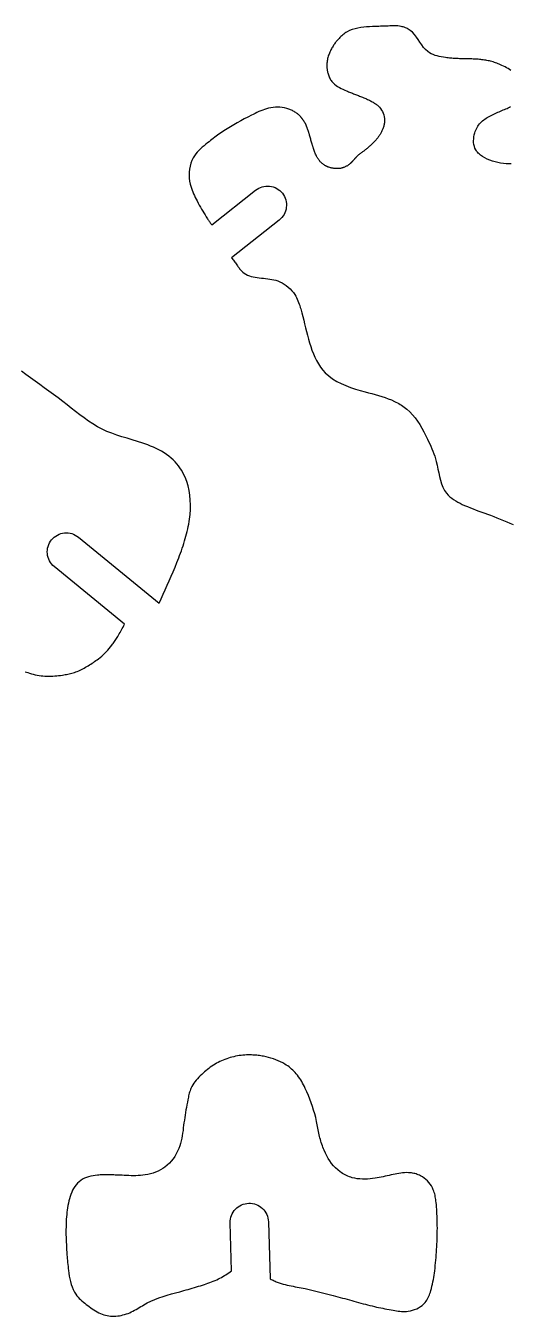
# Model space of a CAD drawing. Extents: x 0 to 235, y 0 to 140.
# Drawn here: x 155.2 to 174.3, y 1.6 to 52.4 of the extents above; entities that cross this region are included whole.
import ezdxf

# ---------------------------------------------------------------- set-up
doc = ezdxf.new("R2010")
doc.units = 0
doc.layers.add('CK_LEVEL_1', color=1, linetype='CONTINUOUS')

msp = doc.modelspace()

# ---------------------------------------------------------------- linework, layer by layer
at = {"layer": 'CK_LEVEL_1'}
for points in [[(174.326, 50.597), (174.273, 50.636), (174.215, 50.673), (174.155, 50.707), (174.093, 50.739), (174.029, 50.769), (173.966, 50.797), (173.917, 50.819), (173.868, 50.84), (173.82, 50.86), (173.772, 50.879), (173.724, 50.898), (173.675, 50.915), (173.627, 50.931), (173.578, 50.946), (173.529, 50.96), (173.481, 50.972), (173.433, 50.983), (173.384, 50.992), (173.335, 51.001), (173.286, 51.009), (173.237, 51.016), (173.187, 51.022), (173.138, 51.028), (173.088, 51.033), (173.039, 51.037), (172.989, 51.04), (172.94, 51.043), (172.891, 51.046), (172.841, 51.048), (172.792, 51.05), (172.743, 51.052), (172.694, 51.053), (172.644, 51.054), (172.595, 51.055), (172.545, 51.056), (172.496, 51.057), (172.446, 51.058), (172.397, 51.059), (172.347, 51.06), (172.298, 51.061), (172.249, 51.063), (172.199, 51.065), (172.15, 51.067), (172.101, 51.07), (172.052, 51.073), (172.003, 51.077), (171.953, 51.081), (171.904, 51.086), (171.854, 51.092), (171.804, 51.098), (171.754, 51.104), (171.671, 51.116), (171.587, 51.131), (171.504, 51.148), (171.423, 51.169), (171.343, 51.193), (171.265, 51.222), (171.191, 51.256), (171.121, 51.295), (171.055, 51.341), (170.968, 51.419), (170.889, 51.508), (170.816, 51.606), (170.747, 51.708), (170.679, 51.811), (170.609, 51.913), (170.535, 52.01), (170.454, 52.099), (170.363, 52.177), (170.328, 52.202), (170.291, 52.224), (170.253, 52.245), (170.214, 52.264), (170.174, 52.281), (170.133, 52.297), (170.092, 52.31), (170.05, 52.321), (170.008, 52.331), (169.945, 52.342), (169.883, 52.349), (169.82, 52.354), (169.757, 52.355), (169.694, 52.355), (169.631, 52.354), (169.567, 52.351), (169.504, 52.347), (169.441, 52.344), (169.379, 52.341), (169.318, 52.339), (169.256, 52.337), (169.194, 52.335), (169.133, 52.333), (169.071, 52.331), (169.009, 52.329), (168.946, 52.327), (168.884, 52.325), (168.768, 52.32), (168.652, 52.313), (168.535, 52.303), (168.42, 52.288), (168.306, 52.268), (168.195, 52.242), (168.087, 52.209), (167.982, 52.167), (167.882, 52.115), (167.839, 52.089), (167.797, 52.061), (167.756, 52.03), (167.716, 51.999), (167.677, 51.965), (167.639, 51.931), (167.602, 51.895), (167.566, 51.858), (167.531, 51.82), (167.507, 51.793), (167.483, 51.765), (167.459, 51.736), (167.437, 51.708), (167.414, 51.679), (167.393, 51.649), (167.372, 51.62), (167.351, 51.59), (167.331, 51.559), (167.308, 51.521), (167.285, 51.483), (167.264, 51.444), (167.244, 51.404), (167.224, 51.364), (167.206, 51.323), (167.188, 51.282), (167.172, 51.24), (167.157, 51.198), (167.143, 51.154), (167.13, 51.109), (167.118, 51.064), (167.108, 51.018), (167.1, 50.972), (167.093, 50.926), (167.088, 50.88), (167.085, 50.834), (167.085, 50.788), (167.085, 50.756), (167.087, 50.724), (167.09, 50.692), (167.093, 50.661), (167.098, 50.629), (167.103, 50.598), (167.11, 50.566), (167.117, 50.535), (167.125, 50.504), (167.136, 50.463), (167.149, 50.423), (167.163, 50.384), (167.179, 50.345), (167.196, 50.307), (167.215, 50.269), (167.235, 50.234), (167.258, 50.199), (167.282, 50.166), (167.331, 50.109), (167.387, 50.057), (167.447, 50.01), (167.511, 49.967), (167.579, 49.927), (167.649, 49.891), (167.72, 49.856), (167.793, 49.824), (167.865, 49.793), (167.904, 49.777), (167.942, 49.761), (167.98, 49.745), (168.018, 49.729), (168.056, 49.714), (168.094, 49.699), (168.132, 49.683), (168.17, 49.668), (168.209, 49.653), (168.249, 49.638), (168.29, 49.622), (168.331, 49.606), (168.372, 49.59), (168.413, 49.574), (168.454, 49.558), (168.495, 49.542), (168.536, 49.526), (168.576, 49.509), (168.614, 49.493), (168.652, 49.476), (168.689, 49.459), (168.726, 49.442), (168.763, 49.424), (168.799, 49.406), (168.835, 49.386), (168.871, 49.367), (168.907, 49.346), (168.937, 49.328), (168.967, 49.309), (168.996, 49.29), (169.025, 49.269), (169.053, 49.248), (169.081, 49.226), (169.107, 49.202), (169.132, 49.178), (169.157, 49.152), (169.2, 49.098), (169.239, 49.04), (169.273, 48.978), (169.301, 48.913), (169.324, 48.846), (169.341, 48.777), (169.352, 48.708), (169.357, 48.638), (169.355, 48.568), (169.352, 48.534), (169.347, 48.501), (169.34, 48.467), (169.333, 48.434), (169.324, 48.401), (169.314, 48.369), (169.303, 48.337), (169.291, 48.305), (169.279, 48.273), (169.266, 48.244), (169.253, 48.215), (169.239, 48.186), (169.224, 48.157), (169.209, 48.129), (169.194, 48.101), (169.177, 48.073), (169.16, 48.046), (169.143, 48.02), (169.124, 47.993), (169.105, 47.967), (169.086, 47.941), (169.065, 47.916), (169.045, 47.891), (169.024, 47.866), (169.002, 47.842), (168.98, 47.818), (168.958, 47.795), (168.935, 47.771), (168.911, 47.748), (168.888, 47.725), (168.864, 47.703), (168.84, 47.68), (168.815, 47.658), (168.791, 47.636), (168.766, 47.614), (168.742, 47.593), (168.717, 47.571), (168.692, 47.55), (168.667, 47.529), (168.641, 47.508), (168.616, 47.487), (168.59, 47.467), (168.565, 47.446), (168.539, 47.426), (168.512, 47.406), (168.487, 47.388), (168.461, 47.369), (168.436, 47.35), (168.41, 47.331), (168.385, 47.312), (168.36, 47.292), (168.335, 47.272), (168.311, 47.251), (168.288, 47.23), (168.279, 47.221), (168.27, 47.213), (168.262, 47.204), (168.253, 47.195), (168.245, 47.186), (168.236, 47.177), (168.228, 47.168), (168.219, 47.159), (168.211, 47.15), (168.202, 47.14), (168.193, 47.13), (168.184, 47.12), (168.175, 47.11), (168.167, 47.1), (168.158, 47.09), (168.149, 47.081), (168.14, 47.071), (168.131, 47.061), (168.122, 47.051), (168.113, 47.041), (168.104, 47.031), (168.094, 47.021), (168.085, 47.011), (168.076, 47.001), (168.066, 46.991), (168.057, 46.982), (168.047, 46.972), (168.038, 46.962), (168.028, 46.953), (168.019, 46.944), (168.009, 46.934), (167.999, 46.925), (167.989, 46.916), (167.979, 46.907), (167.969, 46.899), (167.958, 46.891), (167.938, 46.876), (167.916, 46.862), (167.895, 46.848), (167.872, 46.836), (167.85, 46.824), (167.826, 46.813), (167.803, 46.803), (167.779, 46.793), (167.756, 46.783), (167.744, 46.778), (167.731, 46.774), (167.719, 46.77), (167.707, 46.765), (167.695, 46.761), (167.683, 46.758), (167.67, 46.754), (167.658, 46.751), (167.645, 46.748), (167.618, 46.742), (167.59, 46.738), (167.563, 46.735), (167.535, 46.733), (167.506, 46.732), (167.478, 46.732), (167.45, 46.733), (167.422, 46.735), (167.394, 46.738), (167.365, 46.742), (167.337, 46.746), (167.309, 46.751), (167.281, 46.756), (167.253, 46.763), (167.225, 46.77), (167.198, 46.778), (167.171, 46.786), (167.144, 46.795), (167.131, 46.8), (167.119, 46.805), (167.107, 46.81), (167.095, 46.815), (167.083, 46.82), (167.071, 46.826), (167.059, 46.831), (167.047, 46.837), (167.036, 46.843), (167.007, 46.859), (166.979, 46.877), (166.951, 46.896), (166.925, 46.916), (166.899, 46.937), (166.874, 46.959), (166.85, 46.982), (166.827, 47.006), (166.805, 47.031), (166.791, 47.047), (166.778, 47.064), (166.765, 47.081), (166.752, 47.099), (166.74, 47.117), (166.729, 47.135), (166.718, 47.153), (166.707, 47.172), (166.697, 47.191), (166.679, 47.226), (166.662, 47.262), (166.646, 47.299), (166.631, 47.336), (166.617, 47.373), (166.603, 47.411), (166.59, 47.449), (166.577, 47.487), (166.564, 47.524), (166.557, 47.544), (166.551, 47.563), (166.544, 47.582), (166.538, 47.601), (166.531, 47.62), (166.525, 47.639), (166.518, 47.658), (166.512, 47.677), (166.506, 47.696), (166.495, 47.736), (166.484, 47.775), (166.473, 47.815), (166.463, 47.855), (166.453, 47.895), (166.443, 47.935), (166.433, 47.975), (166.422, 48.014), (166.41, 48.054), (166.403, 48.076), (166.396, 48.098), (166.389, 48.119), (166.382, 48.141), (166.374, 48.163), (166.366, 48.185), (166.359, 48.206), (166.351, 48.228), (166.343, 48.249), (166.338, 48.264), (166.333, 48.278), (166.327, 48.292), (166.322, 48.306), (166.317, 48.321), (166.312, 48.335), (166.307, 48.349), (166.302, 48.364), (166.296, 48.378), (166.291, 48.392), (166.286, 48.407), (166.28, 48.422), (166.275, 48.436), (166.269, 48.451), (166.263, 48.465), (166.256, 48.479), (166.25, 48.493), (166.243, 48.507), (166.234, 48.523), (166.225, 48.538), (166.216, 48.553), (166.206, 48.568), (166.196, 48.583), (166.185, 48.598), (166.175, 48.613), (166.165, 48.628), (166.154, 48.642), (166.147, 48.654), (166.139, 48.665), (166.131, 48.676), (166.124, 48.687), (166.116, 48.698), (166.109, 48.709), (166.101, 48.72), (166.093, 48.731), (166.084, 48.742), (166.066, 48.764), (166.047, 48.786), (166.027, 48.807), (166.006, 48.827), (165.985, 48.847), (165.963, 48.866), (165.94, 48.884), (165.917, 48.902), (165.893, 48.919), (165.862, 48.94), (165.83, 48.961), (165.798, 48.98), (165.765, 48.998), (165.732, 49.016), (165.698, 49.032), (165.663, 49.047), (165.628, 49.062), (165.593, 49.075), (165.508, 49.102), (165.421, 49.123), (165.333, 49.137), (165.244, 49.147), (165.154, 49.15), (165.064, 49.149), (164.974, 49.141), (164.885, 49.129), (164.798, 49.112), (164.718, 49.091), (164.64, 49.067), (164.564, 49.04), (164.488, 49.009), (164.413, 48.977), (164.339, 48.942), (164.265, 48.906), (164.192, 48.87), (164.119, 48.832), (163.98, 48.76), (163.84, 48.688), (163.702, 48.614), (163.565, 48.539), (163.429, 48.463), (163.294, 48.384), (163.161, 48.303), (163.031, 48.219), (162.902, 48.132), (162.845, 48.092), (162.789, 48.051), (162.733, 48.009), (162.677, 47.967), (162.621, 47.924), (162.566, 47.88), (162.51, 47.837), (162.455, 47.793), (162.399, 47.748), (162.327, 47.69), (162.256, 47.632), (162.186, 47.572), (162.118, 47.51), (162.052, 47.446), (161.99, 47.379), (161.932, 47.31), (161.879, 47.238), (161.832, 47.161), (161.78, 47.057), (161.739, 46.947), (161.707, 46.833), (161.685, 46.715), (161.673, 46.596), (161.67, 46.475), (161.676, 46.354), (161.691, 46.234), (161.714, 46.117), (161.734, 46.04), (161.758, 45.964), (161.785, 45.889), (161.814, 45.815), (161.845, 45.743), (161.879, 45.671), (161.913, 45.6), (161.949, 45.529), (161.986, 45.459), (162.028, 45.379), (162.071, 45.3), (162.114, 45.22), (162.158, 45.142), (162.203, 45.064), (162.249, 44.986), (162.296, 44.909), (162.344, 44.833), (162.393, 44.757), (162.411, 44.731), (162.429, 44.705), (162.447, 44.678), (162.465, 44.652), (162.484, 44.626), (162.502, 44.6), (162.52, 44.574), (162.539, 44.548), (162.557, 44.522), (164.282, 45.885, -0.414214), (165.336, 45.761, -0.414214), (165.213, 44.707), (163.34, 43.227), (163.34, 43.227), (163.365, 43.192), (163.39, 43.158), (163.416, 43.123), (163.441, 43.088), (163.466, 43.053), (163.491, 43.018), (163.517, 42.983), (163.542, 42.948), (163.567, 42.912), (163.589, 42.882), (163.61, 42.852), (163.632, 42.822), (163.654, 42.792), (163.677, 42.763), (163.7, 42.735), (163.725, 42.708), (163.75, 42.683), (163.777, 42.658), (163.836, 42.613), (163.9, 42.574), (163.968, 42.541), (164.039, 42.513), (164.114, 42.491), (164.19, 42.472), (164.268, 42.456), (164.347, 42.444), (164.426, 42.433), (164.51, 42.423), (164.594, 42.415), (164.677, 42.406), (164.759, 42.397), (164.84, 42.386), (164.921, 42.372), (165, 42.356), (165.078, 42.336), (165.155, 42.311), (165.244, 42.275), (165.33, 42.232), (165.413, 42.182), (165.493, 42.126), (165.57, 42.065), (165.641, 41.998), (165.708, 41.927), (165.77, 41.852), (165.825, 41.772), (165.861, 41.714), (165.893, 41.654), (165.923, 41.592), (165.95, 41.53), (165.975, 41.467), (165.998, 41.402), (166.02, 41.338), (166.04, 41.272), (166.059, 41.207), (166.1, 41.06), (166.139, 40.912), (166.176, 40.765), (166.211, 40.617), (166.247, 40.469), (166.283, 40.321), (166.321, 40.172), (166.362, 40.024), (166.405, 39.875), (166.451, 39.731), (166.501, 39.588), (166.556, 39.446), (166.617, 39.308), (166.683, 39.174), (166.756, 39.045), (166.836, 38.921), (166.924, 38.805), (167.02, 38.698), (167.159, 38.57), (167.312, 38.456), (167.476, 38.356), (167.65, 38.267), (167.831, 38.189), (168.019, 38.119), (168.21, 38.056), (168.402, 37.998), (168.595, 37.945), (168.728, 37.909), (168.861, 37.874), (168.991, 37.839), (169.121, 37.802), (169.25, 37.763), (169.377, 37.722), (169.502, 37.676), (169.626, 37.626), (169.748, 37.571), (169.805, 37.543), (169.861, 37.514), (169.917, 37.483), (169.972, 37.451), (170.026, 37.418), (170.079, 37.382), (170.13, 37.346), (170.181, 37.308), (170.23, 37.268), (170.347, 37.161), (170.456, 37.046), (170.556, 36.923), (170.65, 36.793), (170.737, 36.658), (170.819, 36.519), (170.896, 36.376), (170.97, 36.233), (171.041, 36.088), (171.086, 35.992), (171.131, 35.896), (171.174, 35.8), (171.215, 35.703), (171.255, 35.606), (171.292, 35.507), (171.327, 35.407), (171.359, 35.306), (171.388, 35.202), (171.423, 35.056), (171.454, 34.907), (171.485, 34.757), (171.517, 34.609), (171.554, 34.464), (171.598, 34.324), (171.651, 34.19), (171.716, 34.065), (171.795, 33.95), (171.856, 33.882), (171.923, 33.818), (171.996, 33.759), (172.073, 33.704), (172.154, 33.652), (172.239, 33.604), (172.326, 33.558), (172.414, 33.515), (172.503, 33.474), (172.616, 33.425), (172.73, 33.378), (172.843, 33.333), (172.956, 33.29), (173.069, 33.248), (173.181, 33.207), (173.294, 33.166), (173.407, 33.125), (173.519, 33.084), (173.648, 33.036), (173.776, 32.986), (173.904, 32.936), (174.032, 32.885), (174.159, 32.833), (174.287, 32.78), (174.414, 32.726)], [(155.222, 26.928), (155.272, 26.91), (155.322, 26.892), (155.395, 26.868), (155.469, 26.846), (155.543, 26.827), (155.618, 26.81), (155.694, 26.794), (155.769, 26.782), (155.846, 26.771), (155.922, 26.763), (155.998, 26.757), (156.076, 26.754), (156.153, 26.752), (156.23, 26.753), (156.308, 26.756), (156.385, 26.76), (156.462, 26.767), (156.539, 26.774), (156.616, 26.784), (156.693, 26.794), (156.746, 26.802), (156.799, 26.811), (156.851, 26.82), (156.904, 26.83), (156.956, 26.841), (157.007, 26.854), (157.059, 26.867), (157.109, 26.882), (157.16, 26.898), (157.216, 26.919), (157.271, 26.941), (157.326, 26.965), (157.38, 26.99), (157.434, 27.017), (157.487, 27.045), (157.54, 27.073), (157.592, 27.103), (157.644, 27.133), (157.697, 27.164), (157.749, 27.195), (157.801, 27.227), (157.853, 27.26), (157.904, 27.293), (157.954, 27.328), (158.004, 27.363), (158.053, 27.398), (158.102, 27.435), (158.167, 27.488), (158.231, 27.542), (158.293, 27.598), (158.353, 27.656), (158.412, 27.715), (158.469, 27.777), (158.524, 27.84), (158.578, 27.904), (158.629, 27.97), (158.657, 28.007), (158.684, 28.044), (158.71, 28.082), (158.736, 28.12), (158.762, 28.159), (158.787, 28.197), (158.811, 28.236), (158.836, 28.275), (158.86, 28.315), (158.891, 28.367), (158.922, 28.42), (158.953, 28.473), (158.983, 28.527), (159.013, 28.58), (159.043, 28.634), (159.073, 28.687), (159.102, 28.741), (159.132, 28.795), (156.365, 31.065), (156.365, 31.065, -0.414214), (156.261, 32.121, -0.414214), (157.317, 32.225), (160.486, 29.625), (160.568, 29.801), (160.649, 29.977), (160.73, 30.153), (160.809, 30.329), (160.888, 30.506), (160.966, 30.684), (161.042, 30.862), (161.117, 31.041), (161.189, 31.221), (161.226, 31.315), (161.262, 31.408), (161.298, 31.503), (161.332, 31.597), (161.366, 31.692), (161.399, 31.787), (161.431, 31.882), (161.461, 31.978), (161.491, 32.073), (161.519, 32.167), (161.545, 32.262), (161.57, 32.356), (161.594, 32.452), (161.616, 32.547), (161.636, 32.643), (161.655, 32.74), (161.671, 32.837), (161.686, 32.935), (161.707, 33.121), (161.72, 33.309), (161.724, 33.497), (161.717, 33.685), (161.7, 33.872), (161.672, 34.057), (161.631, 34.239), (161.577, 34.417), (161.509, 34.59), (161.465, 34.684), (161.417, 34.776), (161.365, 34.865), (161.308, 34.952), (161.248, 35.036), (161.184, 35.117), (161.116, 35.194), (161.044, 35.268), (160.969, 35.338), (160.878, 35.413), (160.784, 35.483), (160.686, 35.548), (160.585, 35.609), (160.481, 35.665), (160.374, 35.718), (160.266, 35.767), (160.156, 35.813), (160.045, 35.856), (159.843, 35.927), (159.64, 35.993), (159.436, 36.056), (159.233, 36.116), (159.03, 36.178), (158.829, 36.243), (158.632, 36.313), (158.438, 36.39), (158.249, 36.476), (158.065, 36.574), (157.887, 36.681), (157.712, 36.796), (157.541, 36.918), (157.371, 37.045), (157.204, 37.176), (157.037, 37.308), (156.87, 37.44), (156.703, 37.571), (156.523, 37.707), (156.341, 37.841), (156.158, 37.972), (155.975, 38.102), (155.793, 38.232), (155.611, 38.362), (155.43, 38.494), (155.25, 38.627), (155.073, 38.763)]]:
    msp.add_lwpolyline(points, format="xyb", dxfattribs=at)
msp.add_lwpolyline([(174.335, 46.921), (174.286, 46.921), (174.237, 46.923), (174.188, 46.924), (174.139, 46.927), (174.029, 46.936), (173.92, 46.95), (173.811, 46.97), (173.704, 46.994), (173.598, 47.025), (173.495, 47.062), (173.394, 47.106), (173.296, 47.157), (173.202, 47.215), (173.168, 47.239), (173.135, 47.264), (173.103, 47.29), (173.073, 47.317), (173.043, 47.345), (173.016, 47.375), (172.99, 47.406), (172.966, 47.438), (172.945, 47.472), (172.912, 47.538), (172.887, 47.607), (172.87, 47.68), (172.86, 47.756), (172.857, 47.833), (172.861, 47.911), (172.87, 47.988), (172.886, 48.065), (172.906, 48.14), (172.925, 48.196), (172.946, 48.249), (172.97, 48.301), (172.996, 48.351), (173.026, 48.4), (173.057, 48.446), (173.091, 48.491), (173.128, 48.533), (173.167, 48.573), (173.209, 48.611), (173.254, 48.648), (173.3, 48.682), (173.348, 48.714), (173.397, 48.744), (173.447, 48.773), (173.498, 48.801), (173.549, 48.827), (173.601, 48.853), (173.653, 48.878), (173.704, 48.902), (173.756, 48.926), (173.808, 48.95), (173.861, 48.973), (173.914, 48.996), (173.967, 49.019), (174.022, 49.042), (174.077, 49.065), (174.126, 49.086), (174.174, 49.106), (174.223, 49.128), (174.27, 49.151), (174.315, 49.176)], dxfattribs=at)
msp.add_lwpolyline([(163.34, 3.342), (163.287, 5.23, -0.414214), (164.016, 6.001, -0.414214), (164.787, 5.273), (164.851, 3.023), (164.891, 3.004), (164.93, 2.985), (164.97, 2.967), (165.009, 2.948), (165.049, 2.931), (165.089, 2.913), (165.129, 2.897), (165.17, 2.881), (165.21, 2.866), (165.287, 2.84), (165.364, 2.817), (165.443, 2.797), (165.522, 2.778), (165.601, 2.762), (165.681, 2.746), (165.761, 2.731), (165.841, 2.716), (165.921, 2.702), (166.08, 2.671), (166.239, 2.639), (166.397, 2.604), (166.554, 2.569), (166.711, 2.532), (166.868, 2.493), (167.024, 2.453), (167.18, 2.413), (167.336, 2.371), (167.427, 2.346), (167.518, 2.321), (167.608, 2.296), (167.699, 2.27), (167.79, 2.245), (167.881, 2.22), (167.972, 2.194), (168.063, 2.169), (168.154, 2.143), (168.243, 2.119), (168.333, 2.094), (168.422, 2.07), (168.512, 2.046), (168.601, 2.023), (168.691, 2), (168.781, 1.977), (168.871, 1.956), (168.961, 1.935), (169.042, 1.916), (169.123, 1.899), (169.204, 1.881), (169.286, 1.865), (169.367, 1.849), (169.449, 1.833), (169.531, 1.818), (169.613, 1.803), (169.695, 1.789), (169.761, 1.778), (169.826, 1.768), (169.892, 1.758), (169.959, 1.751), (170.025, 1.745), (170.091, 1.742), (170.158, 1.742), (170.224, 1.745), (170.291, 1.752), (170.375, 1.766), (170.459, 1.787), (170.54, 1.814), (170.62, 1.847), (170.697, 1.886), (170.77, 1.931), (170.838, 1.982), (170.9, 2.038), (170.956, 2.1), (170.99, 2.145), (171.022, 2.192), (171.05, 2.242), (171.076, 2.292), (171.099, 2.345), (171.121, 2.398), (171.14, 2.452), (171.159, 2.507), (171.175, 2.562), (171.199, 2.648), (171.221, 2.734), (171.241, 2.82), (171.259, 2.907), (171.275, 2.993), (171.289, 3.08), (171.303, 3.167), (171.315, 3.254), (171.327, 3.341), (171.34, 3.445), (171.352, 3.549), (171.363, 3.653), (171.373, 3.757), (171.382, 3.862), (171.391, 3.967), (171.398, 4.071), (171.405, 4.176), (171.411, 4.281), (171.417, 4.386), (171.421, 4.492), (171.425, 4.597), (171.428, 4.702), (171.43, 4.808), (171.431, 4.913), (171.432, 5.019), (171.431, 5.124), (171.43, 5.229), (171.428, 5.318), (171.426, 5.407), (171.422, 5.496), (171.418, 5.585), (171.413, 5.674), (171.408, 5.763), (171.401, 5.853), (171.393, 5.942), (171.384, 6.031), (171.377, 6.088), (171.37, 6.145), (171.361, 6.202), (171.352, 6.259), (171.34, 6.315), (171.327, 6.371), (171.312, 6.426), (171.294, 6.48), (171.273, 6.533), (171.237, 6.609), (171.196, 6.682), (171.149, 6.752), (171.096, 6.818), (171.039, 6.881), (170.977, 6.939), (170.912, 6.992), (170.842, 7.04), (170.769, 7.082), (170.727, 7.102), (170.684, 7.121), (170.64, 7.138), (170.596, 7.153), (170.551, 7.166), (170.506, 7.177), (170.46, 7.187), (170.414, 7.194), (170.368, 7.2), (170.293, 7.205), (170.218, 7.207), (170.143, 7.204), (170.068, 7.198), (169.992, 7.19), (169.917, 7.178), (169.842, 7.165), (169.768, 7.151), (169.693, 7.135), (169.615, 7.117), (169.536, 7.1), (169.458, 7.082), (169.38, 7.064), (169.302, 7.046), (169.224, 7.029), (169.145, 7.013), (169.067, 6.999), (168.987, 6.985), (168.887, 6.971), (168.787, 6.96), (168.686, 6.953), (168.585, 6.95), (168.484, 6.951), (168.383, 6.957), (168.284, 6.968), (168.185, 6.985), (168.087, 7.008), (168.03, 7.025), (167.973, 7.044), (167.918, 7.066), (167.863, 7.09), (167.809, 7.116), (167.756, 7.144), (167.704, 7.174), (167.654, 7.206), (167.605, 7.24), (167.514, 7.313), (167.429, 7.393), (167.349, 7.48), (167.275, 7.571), (167.206, 7.667), (167.143, 7.768), (167.084, 7.871), (167.031, 7.977), (166.981, 8.085), (166.956, 8.145), (166.933, 8.205), (166.91, 8.265), (166.889, 8.326), (166.869, 8.387), (166.85, 8.448), (166.832, 8.51), (166.816, 8.572), (166.801, 8.634), (166.786, 8.699), (166.771, 8.764), (166.758, 8.83), (166.745, 8.896), (166.733, 8.962), (166.72, 9.028), (166.708, 9.093), (166.695, 9.159), (166.681, 9.225), (166.648, 9.374), (166.61, 9.522), (166.568, 9.668), (166.523, 9.814), (166.474, 9.958), (166.42, 10.102), (166.363, 10.244), (166.302, 10.384), (166.238, 10.523), (166.205, 10.591), (166.171, 10.658), (166.135, 10.724), (166.098, 10.79), (166.06, 10.854), (166.019, 10.917), (165.977, 10.979), (165.932, 11.039), (165.885, 11.097), (165.842, 11.146), (165.796, 11.193), (165.75, 11.239), (165.701, 11.283), (165.651, 11.325), (165.599, 11.366), (165.546, 11.405), (165.492, 11.442), (165.436, 11.477), (165.35, 11.527), (165.261, 11.572), (165.17, 11.614), (165.077, 11.651), (164.983, 11.685), (164.888, 11.715), (164.791, 11.742), (164.694, 11.765), (164.596, 11.786), (164.543, 11.795), (164.491, 11.804), (164.438, 11.812), (164.386, 11.819), (164.333, 11.825), (164.281, 11.83), (164.228, 11.834), (164.175, 11.837), (164.122, 11.84), (164.101, 11.84), (164.079, 11.841), (164.058, 11.841), (164.037, 11.841), (164.015, 11.841), (163.994, 11.841), (163.972, 11.84), (163.951, 11.84), (163.93, 11.839), (163.857, 11.835), (163.785, 11.83), (163.713, 11.822), (163.64, 11.812), (163.569, 11.801), (163.497, 11.787), (163.426, 11.771), (163.355, 11.754), (163.285, 11.734), (163.215, 11.713), (163.147, 11.69), (163.078, 11.665), (163.011, 11.639), (162.944, 11.61), (162.879, 11.579), (162.814, 11.547), (162.75, 11.513), (162.688, 11.477), (162.625, 11.438), (162.564, 11.398), (162.504, 11.356), (162.445, 11.312), (162.387, 11.267), (162.331, 11.22), (162.274, 11.171), (162.219, 11.122), (162.164, 11.071), (162.108, 11.017), (162.053, 10.961), (161.999, 10.904), (161.948, 10.845), (161.899, 10.785), (161.853, 10.723), (161.812, 10.658), (161.774, 10.592), (161.741, 10.523), (161.722, 10.476), (161.705, 10.428), (161.69, 10.379), (161.676, 10.33), (161.664, 10.28), (161.652, 10.23), (161.642, 10.179), (161.632, 10.128), (161.622, 10.077), (161.603, 9.977), (161.584, 9.876), (161.565, 9.776), (161.547, 9.675), (161.53, 9.575), (161.513, 9.475), (161.497, 9.375), (161.482, 9.274), (161.468, 9.173), (161.455, 9.071), (161.442, 8.968), (161.43, 8.866), (161.416, 8.763), (161.4, 8.661), (161.381, 8.56), (161.36, 8.459), (161.334, 8.358), (161.304, 8.259), (161.264, 8.152), (161.218, 8.046), (161.165, 7.944), (161.106, 7.844), (161.041, 7.749), (160.969, 7.659), (160.892, 7.574), (160.809, 7.496), (160.721, 7.425), (160.635, 7.366), (160.545, 7.313), (160.451, 7.266), (160.354, 7.225), (160.255, 7.19), (160.153, 7.16), (160.051, 7.136), (159.947, 7.117), (159.843, 7.102), (159.752, 7.093), (159.662, 7.088), (159.572, 7.085), (159.482, 7.084), (159.392, 7.086), (159.301, 7.088), (159.211, 7.092), (159.121, 7.096), (159.031, 7.101), (158.976, 7.104), (158.922, 7.106), (158.868, 7.108), (158.814, 7.111), (158.759, 7.113), (158.705, 7.115), (158.651, 7.116), (158.597, 7.118), (158.543, 7.119), (158.49, 7.12), (158.437, 7.121), (158.385, 7.121), (158.332, 7.12), (158.279, 7.119), (158.226, 7.117), (158.173, 7.114), (158.119, 7.11), (158.066, 7.106), (157.978, 7.095), (157.891, 7.081), (157.804, 7.064), (157.719, 7.042), (157.635, 7.015), (157.555, 6.982), (157.478, 6.945), (157.406, 6.9), (157.34, 6.85), (157.279, 6.793), (157.224, 6.73), (157.174, 6.661), (157.129, 6.588), (157.089, 6.511), (157.053, 6.431), (157.021, 6.349), (156.992, 6.266), (156.967, 6.181), (156.943, 6.092), (156.922, 6.002), (156.903, 5.913), (156.888, 5.824), (156.874, 5.734), (156.863, 5.645), (156.854, 5.555), (156.846, 5.466), (156.84, 5.376), (156.832, 5.229), (156.828, 5.082), (156.826, 4.935), (156.827, 4.787), (156.83, 4.64), (156.836, 4.492), (156.843, 4.345), (156.851, 4.198), (156.861, 4.051), (156.866, 3.975), (156.872, 3.898), (156.878, 3.822), (156.885, 3.745), (156.892, 3.668), (156.899, 3.591), (156.907, 3.514), (156.916, 3.436), (156.926, 3.358), (156.94, 3.247), (156.957, 3.136), (156.977, 3.025), (157.001, 2.915), (157.03, 2.808), (157.065, 2.704), (157.107, 2.603), (157.156, 2.507), (157.213, 2.417), (157.255, 2.361), (157.301, 2.307), (157.35, 2.256), (157.401, 2.206), (157.455, 2.158), (157.511, 2.111), (157.567, 2.066), (157.625, 2.021), (157.683, 1.976), (157.743, 1.931), (157.803, 1.887), (157.863, 1.844), (157.924, 1.802), (157.986, 1.763), (158.049, 1.725), (158.113, 1.691), (158.179, 1.66), (158.246, 1.633), (158.311, 1.611), (158.377, 1.593), (158.445, 1.578), (158.514, 1.567), (158.583, 1.559), (158.653, 1.555), (158.722, 1.555), (158.792, 1.557), (158.861, 1.564), (158.931, 1.573), (159, 1.586), (159.068, 1.602), (159.135, 1.621), (159.202, 1.643), (159.267, 1.667), (159.332, 1.693), (159.396, 1.722), (159.459, 1.752), (159.522, 1.786), (159.585, 1.821), (159.647, 1.857), (159.709, 1.894), (159.77, 1.931), (159.832, 1.968), (159.893, 2.005), (159.955, 2.041), (160.018, 2.075), (160.169, 2.151), (160.324, 2.218), (160.483, 2.278), (160.644, 2.333), (160.807, 2.383), (160.972, 2.43), (161.138, 2.474), (161.303, 2.518), (161.468, 2.563), (161.55, 2.586), (161.631, 2.609), (161.713, 2.633), (161.794, 2.657), (161.875, 2.681), (161.956, 2.706), (162.037, 2.731), (162.118, 2.756), (162.199, 2.781), (162.27, 2.804), (162.34, 2.827), (162.411, 2.851), (162.482, 2.875), (162.551, 2.901), (162.621, 2.928), (162.689, 2.956), (162.757, 2.987), (162.824, 3.019), (162.883, 3.05), (162.942, 3.083), (163.001, 3.117), (163.058, 3.153), (163.115, 3.189), (163.172, 3.227), (163.228, 3.265), (163.284, 3.303), (163.34, 3.342)], format="xyb", close=True, dxfattribs=at)

doc.saveas('drawing.dxf')
